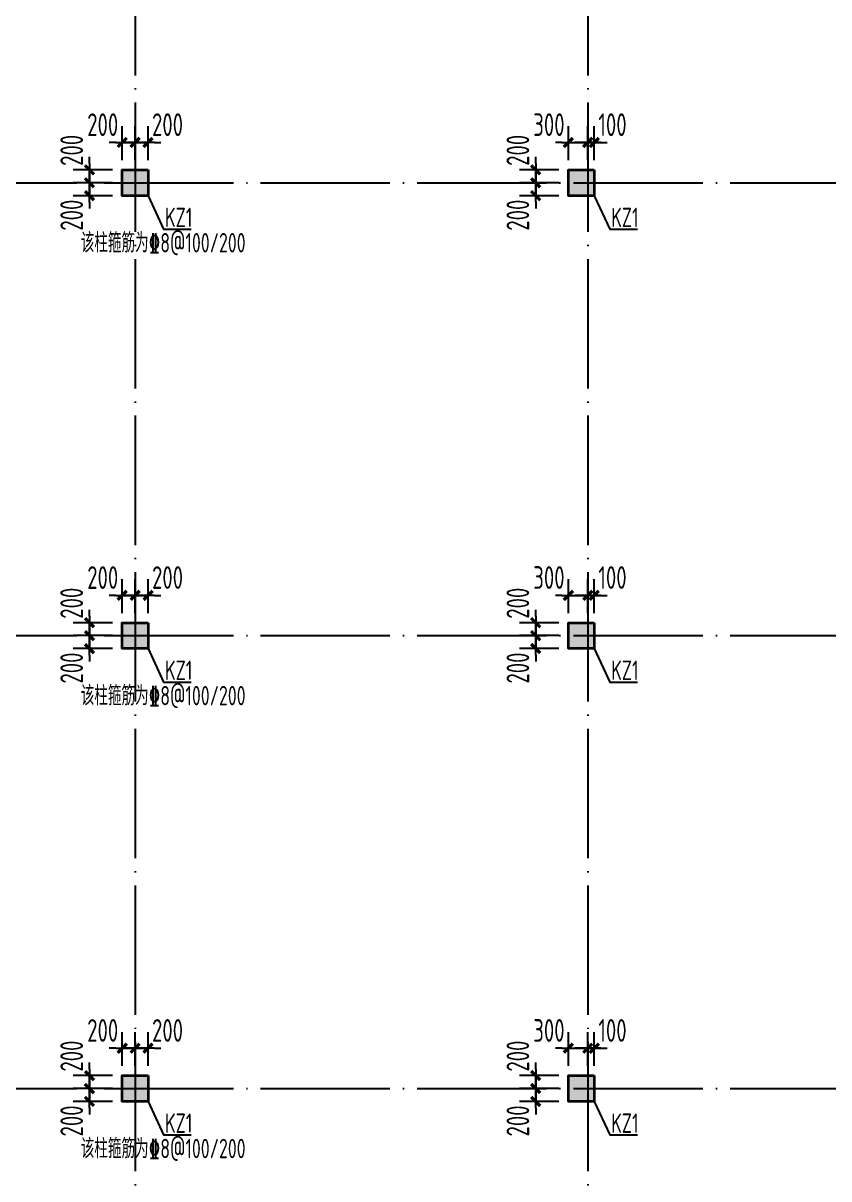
# Model space of a CAD drawing. Extents: x 8268344 to 8869063, y 669070 to 951310.
# Drawn here: x 8450976 to 8463436, y 770591 to 788456 of the extents above; entities that cross this region are included whole.
import ezdxf

# ---------------------------------------------------------------- set-up
doc = ezdxf.new("R2010")
doc.units = 0
doc.header["$LTSCALE"] = 1000
doc.linetypes.add('DOTE', pattern=[2.42, 2, -0.2, 0.02, -0.2])
doc.layers.get('0').update_dxf_attribs({"linetype": 'CONTINUOUS'})
doc.layers.get('Defpoints').update_dxf_attribs({"linetype": 'CONTINUOUS'})
for name, color, linetype in [('DIM', 3, 'CONTINUOUS'), ('DOTE', 1, 'DOTE'), ('PUB_TEXT', 7, 'CONTINUOUS'), ('柱涂实', 54, 'CONTINUOUS')]:
    doc.layers.add(name, color=color, linetype=linetype)
doc.layers.add('柱', color=2, linetype='CONTINUOUS', lineweight=35)
doc.styles.add('HZTXT', font='tssdeng.shx', dxfattribs={"width": 0.75, "bigfont": 'HZTXT.shx'})
doc.styles.add('TSSD_Dimension', font='Tssdeng.shx', dxfattribs={"width": 0.7, "bigfont": 'tssdchn.shx'})
doc.dimstyles.new('TSSD_100_100$0', dxfattribs={"dimtxt": 350, "dimasz": 100, "dimexe": 250, "dimexo": 150, "dimgap": 100, "dimtad": 1, "dimdec": 0, "dimzin": 0, "dimdsep": 46, "dimtxsty": 'TSSD_Dimension', "dimblk": '_TSDBK', "dimblk1": '_TSDBK', "dimblk2": '_TSDBK', "dimsah": 1, "dimcen": 0, "dimclrt": 7, "dimadec": 0, "dimazin": 0, "dimtfac": 1, "dimtdec": 0, "dimtix": 1, "dimtmove": 2, "dimatfit": 3, "dimldrblk": '_TSDBK', "dimfxl": 0, "dimtolj": 1, "dimtzin": 0, "dimarcsym": 0})

# ---------------------------------------------------------------- blocks, each defined once
blk = doc.blocks.new('_TSDBK')
blk.add_line((-1, 0), (1.5, 0))
at = {"const_width": 0.5}
blk.add_lwpolyline([(-0.7, -0.7), (0.7, 0.7)], dxfattribs=at)
blk = doc.blocks.new('*D2291')
at = {"layer": 'Defpoints', "color": 0}
for p in [(8452508, 786188), (8452002, 785988), (8452508, 785988)]:
    blk.add_point(p, dxfattribs=at)
at = {"layer": 'DIM', "color": 0, "lineweight": -2}
for p, q in [((8452002, 786288), (8452002, 786388)), ((8452358, 786188), (8451752, 786188)), ((8452002, 786188), (8452002, 785988)), ((8452358, 785988), (8451752, 785988)), ((8452002, 785888), (8452002, 785788))]:
    blk.add_line(p, q, dxfattribs=at)
at = {"layer": 'DIM', "color": 0, "lineweight": -2, "xscale": 100, "yscale": 100, "zscale": 100}
for p, rotation in [((8452002, 786188), 270), ((8452002, 785988), 90)]:
    blk.add_blockref('_TSDBK', p, dxfattribs=dict(at, rotation=rotation))
at = {"layer": 'DIM', "color": 7, "insert": (8451727, 786489), "char_height": 350, "attachment_point": 5, "rotation": 90, "style": 'TSSD_Dimension'}
blk.add_mtext('\\A1;200', dxfattribs=at)
blk = doc.blocks.new('*D2292')
at = {"layer": 'Defpoints', "color": 0}
for p in [(8452508, 785988), (8452002, 785788), (8452508, 785788)]:
    blk.add_point(p, dxfattribs=at)
at = {"layer": 'DIM', "color": 0, "lineweight": -2}
for p, q in [((8452002, 786088), (8452002, 786188)), ((8452358, 785988), (8451752, 785988)), ((8452002, 785988), (8452002, 785788)), ((8452358, 785788), (8451752, 785788)), ((8452002, 785688), (8452002, 785588))]:
    blk.add_line(p, q, dxfattribs=at)
at = {"layer": 'DIM', "color": 0, "lineweight": -2, "xscale": 100, "yscale": 100, "zscale": 100}
for p, rotation in [((8452002, 785988), 270), ((8452002, 785788), 90)]:
    blk.add_blockref('_TSDBK', p, dxfattribs=dict(at, rotation=rotation))
at = {"layer": 'DIM', "color": 7, "insert": (8451727, 785487), "char_height": 350, "attachment_point": 5, "rotation": 90, "style": 'TSSD_Dimension'}
blk.add_mtext('\\A1;200', dxfattribs=at)
blk = doc.blocks.new('*D2293')
at = {"layer": 'Defpoints', "color": 0}
for p in [(8452908, 786611), (8452708, 786188), (8452908, 786188)]:
    blk.add_point(p, dxfattribs=at)
at = {"layer": 'DIM', "color": 0, "lineweight": -2}
for p, q in [((8452708, 786338), (8452708, 786861)), ((8452908, 786338), (8452908, 786861)), ((8452608, 786611), (8452508, 786611)), ((8452708, 786611), (8452908, 786611)), ((8453008, 786611), (8453108, 786611))]:
    blk.add_line(p, q, dxfattribs=at)
at = {"layer": 'DIM', "color": 0, "lineweight": -2, "xscale": 100, "yscale": 100, "zscale": 100}
blk.add_blockref('_TSDBK', (8452708, 786611), dxfattribs=at)
at = {"layer": 'DIM', "color": 0, "lineweight": -2, "xscale": 100, "yscale": 100, "zscale": 100, "rotation": 180}
blk.add_blockref('_TSDBK', (8452908, 786611), dxfattribs=at)
at = {"layer": 'DIM', "color": 7, "insert": (8453209, 786886), "char_height": 350, "attachment_point": 5, "style": 'TSSD_Dimension'}
blk.add_mtext('\\A1;200', dxfattribs=at)
blk = doc.blocks.new('*D2294')
at = {"layer": 'Defpoints', "color": 0}
for p in [(8452708, 786611), (8452508, 786188), (8452708, 786188)]:
    blk.add_point(p, dxfattribs=at)
at = {"layer": 'DIM', "color": 0, "lineweight": -2}
for p, q in [((8452508, 786338), (8452508, 786861)), ((8452708, 786338), (8452708, 786861)), ((8452408, 786611), (8452308, 786611)), ((8452508, 786611), (8452708, 786611)), ((8452808, 786611), (8452908, 786611))]:
    blk.add_line(p, q, dxfattribs=at)
at = {"layer": 'DIM', "color": 0, "lineweight": -2, "xscale": 100, "yscale": 100, "zscale": 100}
blk.add_blockref('_TSDBK', (8452508, 786611), dxfattribs=at)
at = {"layer": 'DIM', "color": 0, "lineweight": -2, "xscale": 100, "yscale": 100, "zscale": 100, "rotation": 180}
blk.add_blockref('_TSDBK', (8452708, 786611), dxfattribs=at)
at = {"layer": 'DIM', "color": 7, "insert": (8452207, 786886), "char_height": 350, "attachment_point": 5, "style": 'TSSD_Dimension'}
blk.add_mtext('\\A1;200', dxfattribs=at)
blk = doc.blocks.new('*D2295')
at = {"layer": 'Defpoints', "color": 0}
for p in [(8452508, 779188), (8452002, 778988), (8452508, 778988)]:
    blk.add_point(p, dxfattribs=at)
at = {"layer": 'DIM', "color": 0, "lineweight": -2}
for p, q in [((8452002, 779288), (8452002, 779388)), ((8452358, 779188), (8451752, 779188)), ((8452002, 779188), (8452002, 778988)), ((8452358, 778988), (8451752, 778988)), ((8452002, 778888), (8452002, 778788))]:
    blk.add_line(p, q, dxfattribs=at)
at = {"layer": 'DIM', "color": 0, "lineweight": -2, "xscale": 100, "yscale": 100, "zscale": 100}
for p, rotation in [((8452002, 779188), 270), ((8452002, 778988), 90)]:
    blk.add_blockref('_TSDBK', p, dxfattribs=dict(at, rotation=rotation))
at = {"layer": 'DIM', "color": 7, "insert": (8451727, 779489), "char_height": 350, "attachment_point": 5, "rotation": 90, "style": 'TSSD_Dimension'}
blk.add_mtext('\\A1;200', dxfattribs=at)
blk = doc.blocks.new('*D2296')
at = {"layer": 'Defpoints', "color": 0}
for p in [(8452508, 778988), (8452002, 778788), (8452508, 778788)]:
    blk.add_point(p, dxfattribs=at)
at = {"layer": 'DIM', "color": 0, "lineweight": -2}
for p, q in [((8452002, 779088), (8452002, 779188)), ((8452358, 778988), (8451752, 778988)), ((8452002, 778988), (8452002, 778788)), ((8452358, 778788), (8451752, 778788)), ((8452002, 778688), (8452002, 778588))]:
    blk.add_line(p, q, dxfattribs=at)
at = {"layer": 'DIM', "color": 0, "lineweight": -2, "xscale": 100, "yscale": 100, "zscale": 100}
for p, rotation in [((8452002, 778988), 270), ((8452002, 778788), 90)]:
    blk.add_blockref('_TSDBK', p, dxfattribs=dict(at, rotation=rotation))
at = {"layer": 'DIM', "color": 7, "insert": (8451727, 778487), "char_height": 350, "attachment_point": 5, "rotation": 90, "style": 'TSSD_Dimension'}
blk.add_mtext('\\A1;200', dxfattribs=at)
blk = doc.blocks.new('*D2297')
at = {"layer": 'Defpoints', "color": 0}
for p in [(8452908, 779611), (8452708, 779188), (8452908, 779188)]:
    blk.add_point(p, dxfattribs=at)
at = {"layer": 'DIM', "color": 0, "lineweight": -2}
for p, q in [((8452708, 779338), (8452708, 779861)), ((8452908, 779338), (8452908, 779861)), ((8452608, 779611), (8452508, 779611)), ((8452708, 779611), (8452908, 779611)), ((8453008, 779611), (8453108, 779611))]:
    blk.add_line(p, q, dxfattribs=at)
at = {"layer": 'DIM', "color": 0, "lineweight": -2, "xscale": 100, "yscale": 100, "zscale": 100}
blk.add_blockref('_TSDBK', (8452708, 779611), dxfattribs=at)
at = {"layer": 'DIM', "color": 0, "lineweight": -2, "xscale": 100, "yscale": 100, "zscale": 100, "rotation": 180}
blk.add_blockref('_TSDBK', (8452908, 779611), dxfattribs=at)
at = {"layer": 'DIM', "color": 7, "insert": (8453209, 779886), "char_height": 350, "attachment_point": 5, "style": 'TSSD_Dimension'}
blk.add_mtext('\\A1;200', dxfattribs=at)
blk = doc.blocks.new('*D2298')
at = {"layer": 'Defpoints', "color": 0}
for p in [(8452708, 779611), (8452508, 779188), (8452708, 779188)]:
    blk.add_point(p, dxfattribs=at)
at = {"layer": 'DIM', "color": 0, "lineweight": -2}
for p, q in [((8452508, 779338), (8452508, 779861)), ((8452708, 779338), (8452708, 779861)), ((8452408, 779611), (8452308, 779611)), ((8452508, 779611), (8452708, 779611)), ((8452808, 779611), (8452908, 779611))]:
    blk.add_line(p, q, dxfattribs=at)
at = {"layer": 'DIM', "color": 0, "lineweight": -2, "xscale": 100, "yscale": 100, "zscale": 100}
blk.add_blockref('_TSDBK', (8452508, 779611), dxfattribs=at)
at = {"layer": 'DIM', "color": 0, "lineweight": -2, "xscale": 100, "yscale": 100, "zscale": 100, "rotation": 180}
blk.add_blockref('_TSDBK', (8452708, 779611), dxfattribs=at)
at = {"layer": 'DIM', "color": 7, "insert": (8452207, 779886), "char_height": 350, "attachment_point": 5, "style": 'TSSD_Dimension'}
blk.add_mtext('\\A1;200', dxfattribs=at)
blk = doc.blocks.new('*D2299')
at = {"layer": 'Defpoints', "color": 0}
for p in [(8452508, 772188), (8452002, 771988), (8452508, 771988)]:
    blk.add_point(p, dxfattribs=at)
at = {"layer": 'DIM', "color": 0, "lineweight": -2}
for p, q in [((8452002, 772288), (8452002, 772388)), ((8452358, 772188), (8451752, 772188)), ((8452002, 772188), (8452002, 771988)), ((8452358, 771988), (8451752, 771988)), ((8452002, 771888), (8452002, 771788))]:
    blk.add_line(p, q, dxfattribs=at)
at = {"layer": 'DIM', "color": 0, "lineweight": -2, "xscale": 100, "yscale": 100, "zscale": 100}
for p, rotation in [((8452002, 772188), 270), ((8452002, 771988), 90)]:
    blk.add_blockref('_TSDBK', p, dxfattribs=dict(at, rotation=rotation))
at = {"layer": 'DIM', "color": 7, "insert": (8451727, 772489), "char_height": 350, "attachment_point": 5, "rotation": 90, "style": 'TSSD_Dimension'}
blk.add_mtext('\\A1;200', dxfattribs=at)
blk = doc.blocks.new('*D2300')
at = {"layer": 'Defpoints', "color": 0}
for p in [(8452508, 771988), (8452002, 771788), (8452508, 771788)]:
    blk.add_point(p, dxfattribs=at)
at = {"layer": 'DIM', "color": 0, "lineweight": -2}
for p, q in [((8452002, 772088), (8452002, 772188)), ((8452358, 771988), (8451752, 771988)), ((8452002, 771988), (8452002, 771788)), ((8452358, 771788), (8451752, 771788)), ((8452002, 771688), (8452002, 771588))]:
    blk.add_line(p, q, dxfattribs=at)
at = {"layer": 'DIM', "color": 0, "lineweight": -2, "xscale": 100, "yscale": 100, "zscale": 100}
for p, rotation in [((8452002, 771988), 270), ((8452002, 771788), 90)]:
    blk.add_blockref('_TSDBK', p, dxfattribs=dict(at, rotation=rotation))
at = {"layer": 'DIM', "color": 7, "insert": (8451727, 771487), "char_height": 350, "attachment_point": 5, "rotation": 90, "style": 'TSSD_Dimension'}
blk.add_mtext('\\A1;200', dxfattribs=at)
blk = doc.blocks.new('*D2301')
at = {"layer": 'Defpoints', "color": 0}
for p in [(8452908, 772611), (8452708, 772188), (8452908, 772188)]:
    blk.add_point(p, dxfattribs=at)
at = {"layer": 'DIM', "color": 0, "lineweight": -2}
for p, q in [((8452708, 772338), (8452708, 772861)), ((8452908, 772338), (8452908, 772861)), ((8452608, 772611), (8452508, 772611)), ((8452708, 772611), (8452908, 772611)), ((8453008, 772611), (8453108, 772611))]:
    blk.add_line(p, q, dxfattribs=at)
at = {"layer": 'DIM', "color": 0, "lineweight": -2, "xscale": 100, "yscale": 100, "zscale": 100}
blk.add_blockref('_TSDBK', (8452708, 772611), dxfattribs=at)
at = {"layer": 'DIM', "color": 0, "lineweight": -2, "xscale": 100, "yscale": 100, "zscale": 100, "rotation": 180}
blk.add_blockref('_TSDBK', (8452908, 772611), dxfattribs=at)
at = {"layer": 'DIM', "color": 7, "insert": (8453209, 772886), "char_height": 350, "attachment_point": 5, "style": 'TSSD_Dimension'}
blk.add_mtext('\\A1;200', dxfattribs=at)
blk = doc.blocks.new('*D2302')
at = {"layer": 'Defpoints', "color": 0}
for p in [(8452708, 772611), (8452508, 772188), (8452708, 772188)]:
    blk.add_point(p, dxfattribs=at)
at = {"layer": 'DIM', "color": 0, "lineweight": -2}
for p, q in [((8452508, 772338), (8452508, 772861)), ((8452708, 772338), (8452708, 772861)), ((8452408, 772611), (8452308, 772611)), ((8452508, 772611), (8452708, 772611)), ((8452808, 772611), (8452908, 772611))]:
    blk.add_line(p, q, dxfattribs=at)
at = {"layer": 'DIM', "color": 0, "lineweight": -2, "xscale": 100, "yscale": 100, "zscale": 100}
blk.add_blockref('_TSDBK', (8452508, 772611), dxfattribs=at)
at = {"layer": 'DIM', "color": 0, "lineweight": -2, "xscale": 100, "yscale": 100, "zscale": 100, "rotation": 180}
blk.add_blockref('_TSDBK', (8452708, 772611), dxfattribs=at)
at = {"layer": 'DIM', "color": 7, "insert": (8452207, 772886), "char_height": 350, "attachment_point": 5, "style": 'TSSD_Dimension'}
blk.add_mtext('\\A1;200', dxfattribs=at)
blk = doc.blocks.new('*D2399')
at = {"layer": 'Defpoints', "color": 0}
for p in [(8459408, 786188), (8458902, 785988), (8459408, 785988)]:
    blk.add_point(p, dxfattribs=at)
at = {"layer": 'DIM', "color": 0, "lineweight": -2}
for p, q in [((8458902, 786288), (8458902, 786388)), ((8459258, 786188), (8458652, 786188)), ((8458902, 786188), (8458902, 785988)), ((8459258, 785988), (8458652, 785988)), ((8458902, 785888), (8458902, 785788))]:
    blk.add_line(p, q, dxfattribs=at)
at = {"layer": 'DIM', "color": 0, "lineweight": -2, "xscale": 100, "yscale": 100, "zscale": 100}
for p, rotation in [((8458902, 786188), 270), ((8458902, 785988), 90)]:
    blk.add_blockref('_TSDBK', p, dxfattribs=dict(at, rotation=rotation))
at = {"layer": 'DIM', "color": 7, "insert": (8458627, 786489), "char_height": 350, "attachment_point": 5, "rotation": 90, "style": 'TSSD_Dimension'}
blk.add_mtext('\\A1;200', dxfattribs=at)
blk = doc.blocks.new('*D2400')
at = {"layer": 'Defpoints', "color": 0}
for p in [(8459408, 785988), (8458902, 785788), (8459408, 785788)]:
    blk.add_point(p, dxfattribs=at)
at = {"layer": 'DIM', "color": 0, "lineweight": -2}
for p, q in [((8458902, 786088), (8458902, 786188)), ((8459258, 785988), (8458652, 785988)), ((8458902, 785988), (8458902, 785788)), ((8459258, 785788), (8458652, 785788)), ((8458902, 785688), (8458902, 785588))]:
    blk.add_line(p, q, dxfattribs=at)
at = {"layer": 'DIM', "color": 0, "lineweight": -2, "xscale": 100, "yscale": 100, "zscale": 100}
for p, rotation in [((8458902, 785988), 270), ((8458902, 785788), 90)]:
    blk.add_blockref('_TSDBK', p, dxfattribs=dict(at, rotation=rotation))
at = {"layer": 'DIM', "color": 7, "insert": (8458627, 785487), "char_height": 350, "attachment_point": 5, "rotation": 90, "style": 'TSSD_Dimension'}
blk.add_mtext('\\A1;200', dxfattribs=at)
blk = doc.blocks.new('*D2401')
at = {"layer": 'Defpoints', "color": 0}
for p in [(8459808, 786611), (8459708, 786188), (8459808, 786188)]:
    blk.add_point(p, dxfattribs=at)
at = {"layer": 'DIM', "color": 0, "lineweight": -2}
for p, q in [((8459708, 786338), (8459708, 786861)), ((8459808, 786338), (8459808, 786861)), ((8459608, 786611), (8459508, 786611)), ((8459708, 786611), (8459808, 786611)), ((8459908, 786611), (8460008, 786611))]:
    blk.add_line(p, q, dxfattribs=at)
at = {"layer": 'DIM', "color": 0, "lineweight": -2, "xscale": 100, "yscale": 100, "zscale": 100}
blk.add_blockref('_TSDBK', (8459708, 786611), dxfattribs=at)
at = {"layer": 'DIM', "color": 0, "lineweight": -2, "xscale": 100, "yscale": 100, "zscale": 100, "rotation": 180}
blk.add_blockref('_TSDBK', (8459808, 786611), dxfattribs=at)
at = {"layer": 'DIM', "color": 7, "insert": (8460090, 786886), "char_height": 350, "attachment_point": 5, "style": 'TSSD_Dimension'}
blk.add_mtext('\\A1;100', dxfattribs=at)
blk = doc.blocks.new('*D2402')
at = {"layer": 'Defpoints', "color": 0}
for p in [(8459708, 786611), (8459408, 786188), (8459708, 786188)]:
    blk.add_point(p, dxfattribs=at)
at = {"layer": 'DIM', "color": 0, "lineweight": -2}
for p, q in [((8459408, 786338), (8459408, 786861)), ((8459708, 786338), (8459708, 786861)), ((8459308, 786611), (8459208, 786611)), ((8459408, 786611), (8459708, 786611)), ((8459808, 786611), (8459908, 786611))]:
    blk.add_line(p, q, dxfattribs=at)
at = {"layer": 'DIM', "color": 0, "lineweight": -2, "xscale": 100, "yscale": 100, "zscale": 100}
blk.add_blockref('_TSDBK', (8459408, 786611), dxfattribs=at)
at = {"layer": 'DIM', "color": 0, "lineweight": -2, "xscale": 100, "yscale": 100, "zscale": 100, "rotation": 180}
blk.add_blockref('_TSDBK', (8459708, 786611), dxfattribs=at)
at = {"layer": 'DIM', "color": 7, "insert": (8459107, 786886), "char_height": 350, "attachment_point": 5, "style": 'TSSD_Dimension'}
blk.add_mtext('\\A1;300', dxfattribs=at)
blk = doc.blocks.new('*D2403')
at = {"layer": 'Defpoints', "color": 0}
for p in [(8459408, 779188), (8458902, 778988), (8459408, 778988)]:
    blk.add_point(p, dxfattribs=at)
at = {"layer": 'DIM', "color": 0, "lineweight": -2}
for p, q in [((8458902, 779288), (8458902, 779388)), ((8459258, 779188), (8458652, 779188)), ((8458902, 779188), (8458902, 778988)), ((8459258, 778988), (8458652, 778988)), ((8458902, 778888), (8458902, 778788))]:
    blk.add_line(p, q, dxfattribs=at)
at = {"layer": 'DIM', "color": 0, "lineweight": -2, "xscale": 100, "yscale": 100, "zscale": 100}
for p, rotation in [((8458902, 779188), 270), ((8458902, 778988), 90)]:
    blk.add_blockref('_TSDBK', p, dxfattribs=dict(at, rotation=rotation))
at = {"layer": 'DIM', "color": 7, "insert": (8458627, 779489), "char_height": 350, "attachment_point": 5, "rotation": 90, "style": 'TSSD_Dimension'}
blk.add_mtext('\\A1;200', dxfattribs=at)
blk = doc.blocks.new('*D2404')
at = {"layer": 'Defpoints', "color": 0}
for p in [(8459408, 778988), (8458902, 778788), (8459408, 778788)]:
    blk.add_point(p, dxfattribs=at)
at = {"layer": 'DIM', "color": 0, "lineweight": -2}
for p, q in [((8458902, 779088), (8458902, 779188)), ((8459258, 778988), (8458652, 778988)), ((8458902, 778988), (8458902, 778788)), ((8459258, 778788), (8458652, 778788)), ((8458902, 778688), (8458902, 778588))]:
    blk.add_line(p, q, dxfattribs=at)
at = {"layer": 'DIM', "color": 0, "lineweight": -2, "xscale": 100, "yscale": 100, "zscale": 100}
for p, rotation in [((8458902, 778988), 270), ((8458902, 778788), 90)]:
    blk.add_blockref('_TSDBK', p, dxfattribs=dict(at, rotation=rotation))
at = {"layer": 'DIM', "color": 7, "insert": (8458627, 778487), "char_height": 350, "attachment_point": 5, "rotation": 90, "style": 'TSSD_Dimension'}
blk.add_mtext('\\A1;200', dxfattribs=at)
blk = doc.blocks.new('*D2405')
at = {"layer": 'Defpoints', "color": 0}
for p in [(8459808, 779611), (8459708, 779188), (8459808, 779188)]:
    blk.add_point(p, dxfattribs=at)
at = {"layer": 'DIM', "color": 0, "lineweight": -2}
for p, q in [((8459708, 779338), (8459708, 779861)), ((8459808, 779338), (8459808, 779861)), ((8459608, 779611), (8459508, 779611)), ((8459708, 779611), (8459808, 779611)), ((8459908, 779611), (8460008, 779611))]:
    blk.add_line(p, q, dxfattribs=at)
at = {"layer": 'DIM', "color": 0, "lineweight": -2, "xscale": 100, "yscale": 100, "zscale": 100}
blk.add_blockref('_TSDBK', (8459708, 779611), dxfattribs=at)
at = {"layer": 'DIM', "color": 0, "lineweight": -2, "xscale": 100, "yscale": 100, "zscale": 100, "rotation": 180}
blk.add_blockref('_TSDBK', (8459808, 779611), dxfattribs=at)
at = {"layer": 'DIM', "color": 7, "insert": (8460090, 779886), "char_height": 350, "attachment_point": 5, "style": 'TSSD_Dimension'}
blk.add_mtext('\\A1;100', dxfattribs=at)
blk = doc.blocks.new('*D2406')
at = {"layer": 'Defpoints', "color": 0}
for p in [(8459708, 779611), (8459408, 779188), (8459708, 779188)]:
    blk.add_point(p, dxfattribs=at)
at = {"layer": 'DIM', "color": 0, "lineweight": -2}
for p, q in [((8459408, 779338), (8459408, 779861)), ((8459708, 779338), (8459708, 779861)), ((8459308, 779611), (8459208, 779611)), ((8459408, 779611), (8459708, 779611)), ((8459808, 779611), (8459908, 779611))]:
    blk.add_line(p, q, dxfattribs=at)
at = {"layer": 'DIM', "color": 0, "lineweight": -2, "xscale": 100, "yscale": 100, "zscale": 100}
blk.add_blockref('_TSDBK', (8459408, 779611), dxfattribs=at)
at = {"layer": 'DIM', "color": 0, "lineweight": -2, "xscale": 100, "yscale": 100, "zscale": 100, "rotation": 180}
blk.add_blockref('_TSDBK', (8459708, 779611), dxfattribs=at)
at = {"layer": 'DIM', "color": 7, "insert": (8459107, 779886), "char_height": 350, "attachment_point": 5, "style": 'TSSD_Dimension'}
blk.add_mtext('\\A1;300', dxfattribs=at)
blk = doc.blocks.new('*D2407')
at = {"layer": 'Defpoints', "color": 0}
for p in [(8459408, 772188), (8458902, 771988), (8459408, 771988)]:
    blk.add_point(p, dxfattribs=at)
at = {"layer": 'DIM', "color": 0, "lineweight": -2}
for p, q in [((8458902, 772288), (8458902, 772388)), ((8459258, 772188), (8458652, 772188)), ((8458902, 772188), (8458902, 771988)), ((8459258, 771988), (8458652, 771988)), ((8458902, 771888), (8458902, 771788))]:
    blk.add_line(p, q, dxfattribs=at)
at = {"layer": 'DIM', "color": 0, "lineweight": -2, "xscale": 100, "yscale": 100, "zscale": 100}
for p, rotation in [((8458902, 772188), 270), ((8458902, 771988), 90)]:
    blk.add_blockref('_TSDBK', p, dxfattribs=dict(at, rotation=rotation))
at = {"layer": 'DIM', "color": 7, "insert": (8458627, 772489), "char_height": 350, "attachment_point": 5, "rotation": 90, "style": 'TSSD_Dimension'}
blk.add_mtext('\\A1;200', dxfattribs=at)
blk = doc.blocks.new('*D2408')
at = {"layer": 'Defpoints', "color": 0}
for p in [(8459408, 771988), (8458902, 771788), (8459408, 771788)]:
    blk.add_point(p, dxfattribs=at)
at = {"layer": 'DIM', "color": 0, "lineweight": -2}
for p, q in [((8458902, 772088), (8458902, 772188)), ((8459258, 771988), (8458652, 771988)), ((8458902, 771988), (8458902, 771788)), ((8459258, 771788), (8458652, 771788)), ((8458902, 771688), (8458902, 771588))]:
    blk.add_line(p, q, dxfattribs=at)
at = {"layer": 'DIM', "color": 0, "lineweight": -2, "xscale": 100, "yscale": 100, "zscale": 100}
for p, rotation in [((8458902, 771988), 270), ((8458902, 771788), 90)]:
    blk.add_blockref('_TSDBK', p, dxfattribs=dict(at, rotation=rotation))
at = {"layer": 'DIM', "color": 7, "insert": (8458627, 771487), "char_height": 350, "attachment_point": 5, "rotation": 90, "style": 'TSSD_Dimension'}
blk.add_mtext('\\A1;200', dxfattribs=at)
blk = doc.blocks.new('*D2409')
at = {"layer": 'Defpoints', "color": 0}
for p in [(8459808, 772611), (8459708, 772188), (8459808, 772188)]:
    blk.add_point(p, dxfattribs=at)
at = {"layer": 'DIM', "color": 0, "lineweight": -2}
for p, q in [((8459708, 772338), (8459708, 772861)), ((8459808, 772338), (8459808, 772861)), ((8459608, 772611), (8459508, 772611)), ((8459708, 772611), (8459808, 772611)), ((8459908, 772611), (8460008, 772611))]:
    blk.add_line(p, q, dxfattribs=at)
at = {"layer": 'DIM', "color": 0, "lineweight": -2, "xscale": 100, "yscale": 100, "zscale": 100}
blk.add_blockref('_TSDBK', (8459708, 772611), dxfattribs=at)
at = {"layer": 'DIM', "color": 0, "lineweight": -2, "xscale": 100, "yscale": 100, "zscale": 100, "rotation": 180}
blk.add_blockref('_TSDBK', (8459808, 772611), dxfattribs=at)
at = {"layer": 'DIM', "color": 7, "insert": (8460090, 772886), "char_height": 350, "attachment_point": 5, "style": 'TSSD_Dimension'}
blk.add_mtext('\\A1;100', dxfattribs=at)
blk = doc.blocks.new('*D2410')
at = {"layer": 'Defpoints', "color": 0}
for p in [(8459708, 772611), (8459408, 772188), (8459708, 772188)]:
    blk.add_point(p, dxfattribs=at)
at = {"layer": 'DIM', "color": 0, "lineweight": -2}
for p, q in [((8459408, 772338), (8459408, 772861)), ((8459708, 772338), (8459708, 772861)), ((8459308, 772611), (8459208, 772611)), ((8459408, 772611), (8459708, 772611)), ((8459808, 772611), (8459908, 772611))]:
    blk.add_line(p, q, dxfattribs=at)
at = {"layer": 'DIM', "color": 0, "lineweight": -2, "xscale": 100, "yscale": 100, "zscale": 100}
blk.add_blockref('_TSDBK', (8459408, 772611), dxfattribs=at)
at = {"layer": 'DIM', "color": 0, "lineweight": -2, "xscale": 100, "yscale": 100, "zscale": 100, "rotation": 180}
blk.add_blockref('_TSDBK', (8459708, 772611), dxfattribs=at)
at = {"layer": 'DIM', "color": 7, "insert": (8459107, 772886), "char_height": 350, "attachment_point": 5, "style": 'TSSD_Dimension'}
blk.add_mtext('\\A1;300', dxfattribs=at)

msp = doc.modelspace()

# ---------------------------------------------------------------- hatches: boundary and pattern name
at = {"layer": '柱涂实'}
for points in [[(8452907.9, 786188.2), (8452907.9, 785788.2), (8452507.9, 785788.2), (8452507.9, 786188.2)], [(8459807.9, 786188.2), (8459807.9, 785788.2), (8459407.9, 785788.2), (8459407.9, 786188.2)], [(8452907.9, 779188.2), (8452907.9, 778788.2), (8452507.9, 778788.2), (8452507.9, 779188.2)], [(8459807.9, 779188.2), (8459807.9, 778788.2), (8459407.9, 778788.2), (8459407.9, 779188.2)], [(8452907.9, 772188.2), (8452907.9, 771788.2), (8452507.9, 771788.2), (8452507.9, 772188.2)], [(8459807.9, 772188.2), (8459807.9, 771788.2), (8459407.9, 771788.2), (8459407.9, 772188.2)]]:
    msp.add_hatch(color=256, dxfattribs=at).paths.add_polyline_path(points)

# ---------------------------------------------------------------- linework, layer by layer
at = {"layer": 'DOTE'}
for p, q in [((8452707.9, 794488.2), (8452707.9, 749488.2)), ((8459707.9, 794488.2), (8459707.9, 749488.2)), ((8437707.9, 785988.2), (8539007.9, 785988.2)), ((8437707.9, 778988.2), (8539007.9, 778988.2)), ((8437707.9, 771988.2), (8539007.9, 771988.2))]:
    msp.add_line(p, q, dxfattribs=at)
at = {"layer": 'PUB_TEXT', "color": 7}
for points in [[(8452907.9, 785788.2), (8453147.3, 785270.4), (8453576, 785270.4)], [(8459807.9, 785788.2), (8460047.3, 785270.4), (8460476, 785270.4)], [(8452907.9, 778788.2), (8453147.3, 778270.4), (8453576, 778270.4)], [(8459807.9, 778788.2), (8460047.3, 778270.4), (8460476, 778270.4)], [(8452907.9, 771788.2), (8453147.3, 771270.4), (8453576, 771270.4)], [(8459807.9, 771788.2), (8460047.3, 771270.4), (8460476, 771270.4)]]:
    msp.add_lwpolyline(points, dxfattribs=at)
at = {"layer": '柱'}
for points in [[(8452907.9, 786188.2), (8452907.9, 785788.2), (8452507.9, 785788.2), (8452507.9, 786188.2)], [(8459807.9, 786188.2), (8459807.9, 785788.2), (8459407.9, 785788.2), (8459407.9, 786188.2)], [(8452907.9, 779188.2), (8452907.9, 778788.2), (8452507.9, 778788.2), (8452507.9, 779188.2)], [(8459807.9, 779188.2), (8459807.9, 778788.2), (8459407.9, 778788.2), (8459407.9, 779188.2)], [(8452907.9, 772188.2), (8452907.9, 771788.2), (8452507.9, 771788.2), (8452507.9, 772188.2)], [(8459807.9, 772188.2), (8459807.9, 771788.2), (8459407.9, 771788.2), (8459407.9, 772188.2)]]:
    msp.add_lwpolyline(points, close=True, dxfattribs=at)
at = {"layer": '柱涂实', "linetype": 'Continuous'}
for points in [[(8452907.9, 786188.2), (8452907.9, 785788.2), (8452507.9, 785788.2), (8452507.9, 786188.2)], [(8459807.9, 786188.2), (8459807.9, 785788.2), (8459407.9, 785788.2), (8459407.9, 786188.2)], [(8452907.9, 779188.2), (8452907.9, 778788.2), (8452507.9, 778788.2), (8452507.9, 779188.2)], [(8459807.9, 779188.2), (8459807.9, 778788.2), (8459407.9, 778788.2), (8459407.9, 779188.2)], [(8452907.9, 772188.2), (8452907.9, 771788.2), (8452507.9, 771788.2), (8452507.9, 772188.2)], [(8459807.9, 772188.2), (8459807.9, 771788.2), (8459407.9, 771788.2), (8459407.9, 772188.2)]]:
    msp.add_lwpolyline(points, close=True, dxfattribs=at)

# ---------------------------------------------------------------- texts
at = {"layer": 'PUB_TEXT', "color": 6, "style": 'HZTXT', "width": 0.7}
for s, p in [('KZ1', (8453168.9, 785302.4)), ('KZ1', (8460068.9, 785302.4)), ('该柱箍筋为%%1328@100/200', (8451866.9, 784910.8)), ('KZ1', (8453168.9, 778302.4)), ('KZ1', (8460068.9, 778302.4)), ('该柱箍筋为%%1328@100/200', (8451866.9, 777910.8)), ('KZ1', (8453168.9, 771302.4)), ('KZ1', (8460068.9, 771302.4)), ('该柱箍筋为%%1328@100/200', (8451866.9, 770910.8))]:
    msp.add_text(s, height=300, dxfattribs=at).set_placement(p)

# ---------------------------------------------------------------- dimensions: what is measured, and where the dimension line sits
at = {"layer": 'DIM'}
for base, p1, p2, picture, middle in [((8452707.9, 786611.1), (8452507.9, 786188.2), (8452707.9, 786188.2), '*D2294', (8452206.8, 786886.1)), ((8452907.9, 786611.1), (8452707.9, 786188.2), (8452907.9, 786188.2), '*D2293', (8453209, 786886.1)), ((8459707.9, 786611.1), (8459407.9, 786188.2), (8459707.9, 786188.2), '*D2402', (8459106.8, 786886.1)), ((8459807.9, 786611.1), (8459707.9, 786188.2), (8459807.9, 786188.2), '*D2401', (8460090.2, 786886.1)), ((8452707.9, 779611.1), (8452507.9, 779188.2), (8452707.9, 779188.2), '*D2298', (8452206.8, 779886.1)), ((8452907.9, 779611.1), (8452707.9, 779188.2), (8452907.9, 779188.2), '*D2297', (8453209, 779886.1)), ((8459707.9, 779611.1), (8459407.9, 779188.2), (8459707.9, 779188.2), '*D2406', (8459106.8, 779886.1)), ((8459807.9, 779611.1), (8459707.9, 779188.2), (8459807.9, 779188.2), '*D2405', (8460090.2, 779886.1)), ((8452707.9, 772611.1), (8452507.9, 772188.2), (8452707.9, 772188.2), '*D2302', (8452206.8, 772886.1)), ((8452907.9, 772611.1), (8452707.9, 772188.2), (8452907.9, 772188.2), '*D2301', (8453209, 772886.1)), ((8459707.9, 772611.1), (8459407.9, 772188.2), (8459707.9, 772188.2), '*D2410', (8459106.8, 772886.1)), ((8459807.9, 772611.1), (8459707.9, 772188.2), (8459807.9, 772188.2), '*D2409', (8460090.2, 772886.1))]:
    dim = msp.add_linear_dim(base=base, p1=p1, p2=p2, dimstyle='TSSD_100_100$0', dxfattribs=at)
    dim.commit()
    dim.dimension.update_dxf_attribs({"geometry": picture, "text_midpoint": middle, "dimtype": 160})
for base, p1, p2, picture, middle in [((8452001.8, 785988.2), (8452507.9, 786188.2), (8452507.9, 785988.2), '*D2291', (8451726.8, 786489.3)), ((8458901.8, 785988.2), (8459407.9, 786188.2), (8459407.9, 785988.2), '*D2399', (8458626.8, 786489.3)), ((8452001.8, 785788.2), (8452507.9, 785988.2), (8452507.9, 785788.2), '*D2292', (8451726.8, 785487.2)), ((8458901.8, 785788.2), (8459407.9, 785988.2), (8459407.9, 785788.2), '*D2400', (8458626.8, 785487.2)), ((8452001.8, 778988.2), (8452507.9, 779188.2), (8452507.9, 778988.2), '*D2295', (8451726.8, 779489.3)), ((8458901.8, 778988.2), (8459407.9, 779188.2), (8459407.9, 778988.2), '*D2403', (8458626.8, 779489.3)), ((8452001.8, 778788.2), (8452507.9, 778988.2), (8452507.9, 778788.2), '*D2296', (8451726.8, 778487.2)), ((8458901.8, 778788.2), (8459407.9, 778988.2), (8459407.9, 778788.2), '*D2404', (8458626.8, 778487.2)), ((8452001.8, 771988.2), (8452507.9, 772188.2), (8452507.9, 771988.2), '*D2299', (8451726.8, 772489.3)), ((8458901.8, 771988.2), (8459407.9, 772188.2), (8459407.9, 771988.2), '*D2407', (8458626.8, 772489.3)), ((8452001.8, 771788.2), (8452507.9, 771988.2), (8452507.9, 771788.2), '*D2300', (8451726.8, 771487.2)), ((8458901.8, 771788.2), (8459407.9, 771988.2), (8459407.9, 771788.2), '*D2408', (8458626.8, 771487.2))]:
    dim = msp.add_linear_dim(base=base, p1=p1, p2=p2, angle=90, dimstyle='TSSD_100_100$0', dxfattribs=at)
    dim.commit()
    dim.dimension.update_dxf_attribs({"geometry": picture, "text_midpoint": middle, "dimtype": 160})

doc.saveas('drawing.dxf')
